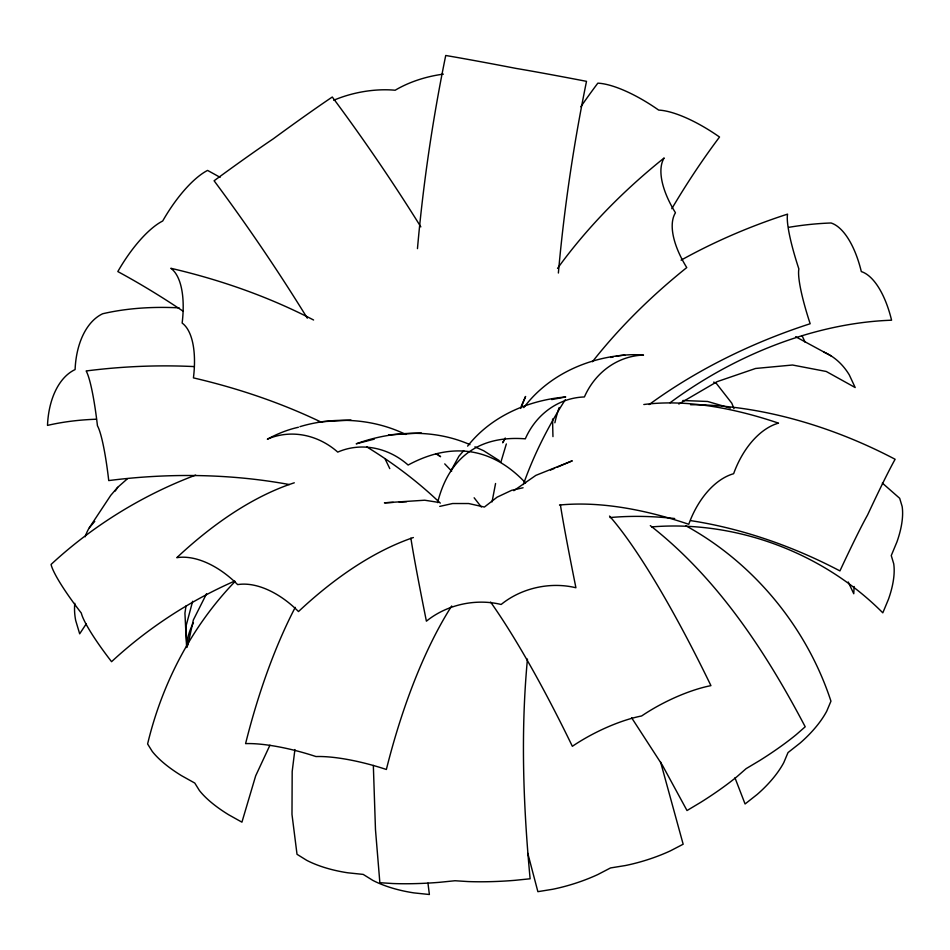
<?xml version="1.0" encoding="UTF-8"?>
<svg xmlns="http://www.w3.org/2000/svg" width="950" height="950" viewBox="0 0 950 950"><rect width="100%" height="100%" fill="white"/><g stroke="black" fill="none" stroke-linecap="round" stroke-linejoin="round"><path stroke-width="1.43" d="M373.338 765.403L375.476 829.611L379.858 882.704L392.944 883.536A78.268 14.001 -3.6 0 0 439.517 882.312L454.991 880.745L468.077 881.564A78.268 14.001 -3.6 0 0 514.651 880.353L530.124 878.786C523.26 805.814 520.576 732.129 527.452 659.074M854.133 586.494L853.765 593.75L848.243 582.018M294.904 749.55L292.184 771.507L291.983 814.411L297.017 854.299L306.707 860.332A86.628 40.09 2.5 0 0 347.736 872.789L363.197 874.404L372.899 880.424A86.628 40.09 2.5 0 0 413.927 892.893L429.388 894.508L427.951 883.108M186.01 605.969L184.929 613.142L186.627 647.532M492.041 501.897L495.567 483.503M187.827 645.24L193.337 619.994L206.566 593.691M192.636 601.279L185.927 626.454L186.948 647.128M500.84 462.294L506.338 443.935M520.707 408.441L525.587 396.459L521.324 406.042M269.942 745.192L255.669 775.841L241.929 822.166L228.653 814.756A80.916 29.129 22.8 0 1 199.417 790.519L194.774 783.061L181.486 775.651A80.916 29.129 22.8 0 1 152.249 751.414L147.606 743.957C162.046 683.477 191.651 626.525 234.911 581.649M505.222 438.009L502.681 442.807L504.747 439.031M450.573 471.497L458.921 456.214L463.754 450.609M85.179 536.774A78.268 54.542 40.9 0 1 89.347 527.701L110.758 495.342L117.681 487.326L127.514 478.693M115.247 491.008L117.681 487.326M86.177 623.972L79.681 633.804L75.679 620.457A78.268 54.542 40.9 0 1 74.812 603.321M89.347 527.701L94.751 521.384M467.614 446.132C491.079 416.219 528.378 400.14 565.701 396.969L551.701 399.57M523.806 407.609C547.509 375.951 585.865 358.209 624.791 355.098M513.796 490.699L535.871 475.368L572.256 460.821L557.282 467.174M678.822 404.023L717.084 381.674L755.571 368.469L792.514 365.014L826.239 371.474L855.19 387.541L849.288 374.906A80.916 62.462 -74.6 0 0 823.911 352.117M550.477 470.06L554.562 468.326M299.927 426.657C334.543 416.254 373.136 418.582 405.769 434.471M469.953 444.636C434.067 428.854 392.635 430.504 356.214 443.816L374.288 439.137M439.755 506.397L452.604 503.524L468.683 503.536L484.393 507.051L497.099 497.171L511.658 490.319L523.07 487.766M651.664 526.906C736.203 520.006 823.021 552.686 882.811 612.833L888.476 599.236A80.916 35.874 -56.2 0 0 893.712 563.742L891.254 555.572L896.919 541.975A80.916 35.874 -56.2 0 0 902.144 506.469L899.686 498.299L882.324 483.063M350.978 420.043L318.202 421.919M406.363 433.782L421.361 432.974M388.598 434.851L403.501 434.043M393.288 502.384L384.429 502.823L424.733 500.223L438.758 502.419M399.202 502.099L406.588 501.731M682.801 400.508L707.596 401.47L730.348 408.096M474.917 446.844L483.621 450.704L499.261 460.608M795.637 336.716L831.286 356.012M713.688 382.09L716.312 383.372L731.809 403.216L733.982 408.619M685.663 525.683C753.801 562.958 806.799 627.404 830.953 701.183L826.726 711.206A86.628 41.812 -32.3 0 1 800.102 743.066L788.013 752.578L783.786 762.601A86.628 41.812 -32.3 0 1 757.162 794.461L745.073 803.973L734.967 777.789M435.836 453.673L440.598 456.689L438.247 454.884M650.311 525.611C717.678 578.324 765.795 651.771 805.208 726.786L796.29 734.587A80.916 15.093 -31.6 0 1 759.656 760.558L746.106 768.657L737.2 776.471A80.916 15.093 -31.6 0 1 700.566 802.429L687.016 810.54L662.376 765.213L631.584 717.701M444.731 463.873L451.666 471.176M474.133 497.776L481.317 507.003M802.121 335.801L805.078 342.119M660.547 761.888L683.157 844.217L670.439 850.832A86.628 35.043 -16.3 0 1 625.409 865.533L610.518 867.944L597.788 874.558A86.628 35.043 -16.3 0 1 552.758 889.259L537.878 891.67L527.784 853.337M307.313 318.179A625.848 204.048 54.7 0 0 214.094 180.773A73.352 2.232 -35.9 0 1 273.184 138.89A73.352 2.232 -35.9 0 1 332.286 97.019A625.848 204.048 54.7 0 1 420.826 226.872M385.225 459.194A625.848 204.048 54.7 0 1 389.773 468.611M313.583 320.008A625.848 427.476 -11.6 0 0 170.834 268.28A73.352 31.623 -75.1 0 1 182.139 323.083A73.352 31.623 -75.1 0 1 193.432 377.886A625.848 427.476 -11.6 0 1 321.563 422.311M366.641 446.809A625.848 427.476 -11.6 0 1 440.289 503.12M788.785 227.323A298.644 198.419 -31.9 0 1 831.06 222.989A73.352 32.003 83.6 0 1 861.318 271.593A73.352 32.003 83.6 0 1 891.575 320.209A298.644 198.419 -31.9 0 0 670.035 402.788M554.871 422.774A625.848 204.048 54.7 0 1 559.194 407.503M610.66 357.473A625.848 204.048 54.7 0 1 613.379 356.832M616.146 356.262A625.848 204.048 54.7 0 1 643.494 355.074A73.352 67.569 89.9 0 0 584.404 396.957A73.352 67.569 89.9 0 0 525.314 438.829A625.848 204.048 54.7 0 0 437.606 502.621M690.567 404.736A298.644 173.993 26.3 0 1 895.126 459.277A73.352 2.767 -65.2 0 0 867.528 515.09A73.352 2.767 -65.2 0 0 839.931 570.914A298.644 173.993 26.3 0 0 690.947 520.671M610.031 517.56A298.644 173.993 26.3 0 1 674.702 518.534M96.449 419.223A298.644 173.993 26.3 0 0 47.5 425.398A73.352 45.303 82.1 0 1 75.097 369.574A73.352 45.303 82.1 0 1 102.695 313.749A298.644 173.993 26.3 0 1 179.087 307.859M298.395 427.262A625.848 223.428 -79.6 0 0 267.354 439.185A73.352 66.524 65.8 0 1 337.749 452.105A73.352 66.524 65.8 0 1 408.132 465.037A625.848 223.428 -79.6 0 1 525.576 482.956M643.815 404.522A439.66 206.791 41.6 0 1 778.501 423.13A73.352 45.885 -73.7 0 0 733.626 473.706A73.352 45.885 -73.7 0 0 688.75 524.281A439.66 206.791 41.6 0 0 559.514 505.044M413.381 537.534A439.66 217.906 -66.1 0 0 298.49 611.551A73.352 44.068 49.3 0 0 237.643 584.618A73.352 44.068 49.3 0 0 176.795 557.686A439.66 217.906 -66.1 0 1 294.286 482.802M560.381 504.688A439.66 7.861 77.4 0 0 575.914 587.753A73.352 59.375 -11.2 0 0 501.149 604.473A73.352 59.375 -11.2 0 0 426.396 621.181A439.66 7.861 77.4 0 1 410.875 538.116M649.135 404.569A439.66 300.307 -11.6 0 1 810.172 323.736A73.352 11.483 69.8 0 1 798.867 268.933A73.352 11.483 69.8 0 1 787.574 214.118A439.66 300.307 -11.6 0 0 681.091 260.158M289.358 484.548A439.66 300.307 -11.6 0 0 108.739 480.581A73.352 8.906 84.9 0 0 97.446 425.778A73.352 8.906 84.9 0 0 86.153 370.963A439.66 300.307 -11.6 0 1 193.978 366.581M671.804 208.703A439.66 217.906 -66.1 0 1 719.53 137.026A73.352 23.667 35.1 0 0 658.682 110.093A73.352 23.667 35.1 0 0 597.823 83.161A439.66 217.906 -66.1 0 0 580.818 106.756M183.35 311.374A439.66 206.791 41.6 0 0 117.824 271.569A73.352 25.496 -59.8 0 1 162.699 220.994A73.352 25.496 -59.8 0 1 207.563 170.418A439.66 206.791 41.6 0 1 220.079 177.353M333.723 100.249A73.352 38.986 -12 0 1 395.164 90.238A73.352 38.986 -12 0 1 443.353 74.147M186.817 644.658A86.628 68.994 21.4 0 1 193.408 622.962M609.532 516.087A298.644 47.642 66.4 0 1 710.932 685.639A73.352 23.465 -26.8 0 0 641.642 715.967A73.352 23.465 -26.8 0 0 572.351 746.296A298.644 47.642 66.4 0 0 490.628 602.098M451.678 605.981A298.644 106.626 -79.6 0 0 386.365 769.476A73.352 17.955 15.9 0 0 315.982 756.556A73.352 17.955 15.9 0 0 245.587 743.624A298.644 106.626 -79.6 0 1 295.236 607.359M523.319 484.548A625.848 427.476 -11.6 0 1 565.274 399.748M592.408 361.748A625.848 427.476 -11.6 0 1 686.755 267.579A73.352 33.701 49.4 0 1 675.462 212.764A73.352 33.701 49.4 0 1 664.157 157.961A625.848 427.476 -11.6 0 0 557.531 268.399M552.959 436.62A625.848 223.428 -79.6 0 1 552.591 419.009M558.374 273.03A625.848 223.428 -79.6 0 1 586.506 81.344A73.352 1.199 10.8 0 0 516.111 68.424A73.352 1.199 10.8 0 0 445.728 55.492A625.848 223.428 -79.6 0 0 417.466 248.627M234.745 581.044A298.644 198.419 -31.9 0 0 111.566 661.687A73.352 10.521 50.7 0 1 81.308 613.071A73.352 10.521 50.7 0 1 51.051 564.454A298.644 198.419 -31.9 0 1 195.664 475.107"/></g></svg>
